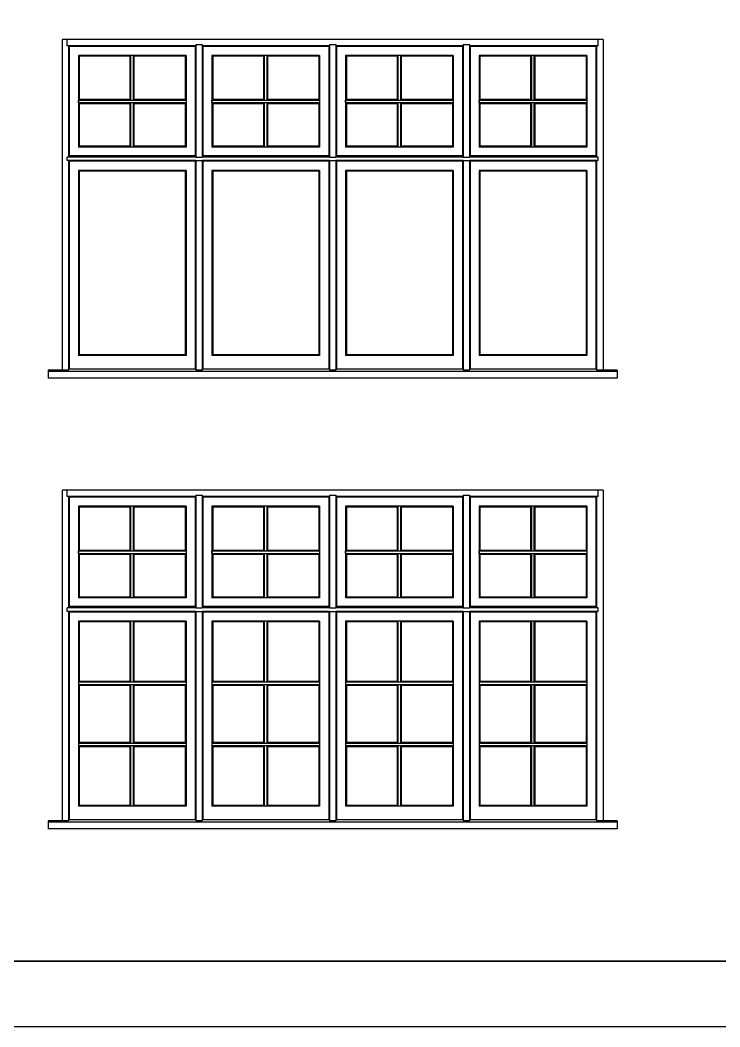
# Model space of a CAD drawing. Header units: inches. Extents: x 1985 to 11287, y 379 to 3234.
# Drawn here: x 9613.8 to 9763.7, y 1326.4 to 1542 of the extents above; entities that cross this region are included whole.
import ezdxf

# ---------------------------------------------------------------- set-up
doc = ezdxf.new("R2010")
doc.units = ezdxf.units.IN
doc.header["$MEASUREMENT"] = 0
doc.layers.add('elevation 99', color=7, linetype='CONTINUOUS')
doc.layers.add('separation 99', color=3, linetype='CONTINUOUS')

msp = doc.modelspace()

# ---------------------------------------------------------------- linework, layer by layer
at = {"layer": 'elevation 99'}
for p, q in [((9622.767868, 1537.869871), (9622.767868, 1512.680266)), ((9652.76785, 1537.869871), (9622.767868, 1537.869871)), ((9623.830368, 1536.494869), (9623.830368, 1537.869871)), ((9681.392831, 1537.869871), (9651.39285, 1537.869871)), ((9710.017813, 1537.869871), (9680.017831, 1537.869871)), ((9738.642795, 1537.869871), (9708.642813, 1537.869871)), ((9737.580295, 1536.494869), (9737.580295, 1537.869871)), ((9738.642795, 1537.869871), (9738.642795, 1512.680266)), ((9651.39285, 1536.494869), (9623.830368, 1536.494869)), ((9624.142868, 1536.494869), (9624.142868, 1512.680266)), ((9624.286274, 1536.351183), (9624.286274, 1512.930732)), ((9651.249164, 1536.351183), (9624.286274, 1536.351183)), ((9651.249164, 1536.351183), (9651.249164, 1512.930732)), ((9651.39285, 1536.807369), (9651.39285, 1512.680266)), ((9651.39285, 1536.807369), (9652.76785, 1536.807369)), ((9651.39285, 1536.494869), (9651.39285, 1512.680266)), ((9652.76785, 1536.807369), (9652.76785, 1512.680266)), ((9652.76785, 1536.494869), (9652.76785, 1512.680266)), ((9680.017831, 1536.494869), (9652.76785, 1536.494869)), ((9652.911256, 1536.351183), (9652.911256, 1512.930732)), ((9679.874146, 1536.351183), (9652.911256, 1536.351183)), ((9679.874146, 1536.351183), (9679.874146, 1512.930732)), ((9680.017831, 1536.807369), (9680.017831, 1512.680266)), ((9680.017831, 1536.807369), (9681.392831, 1536.807369)), ((9680.017831, 1536.494869), (9680.017831, 1512.680266)), ((9681.392831, 1536.807369), (9681.392831, 1512.680266)), ((9681.392831, 1536.494869), (9681.392831, 1512.680266)), ((9708.642813, 1536.494869), (9681.392831, 1536.494869)), ((9681.536238, 1536.351183), (9681.536238, 1512.930732)), ((9708.499128, 1536.351183), (9681.536238, 1536.351183)), ((9708.499128, 1536.351183), (9708.499128, 1512.930732)), ((9708.642813, 1536.807369), (9708.642813, 1512.680266)), ((9708.642813, 1536.807369), (9710.017813, 1536.807369)), ((9708.642813, 1536.494869), (9708.642813, 1512.680266)), ((9710.017813, 1536.807369), (9710.017813, 1512.680266)), ((9710.017813, 1536.494869), (9710.017813, 1512.680266)), ((9737.580295, 1536.494869), (9710.017813, 1536.494869)), ((9710.16122, 1536.351183), (9710.16122, 1512.930732)), ((9737.124109, 1536.351183), (9710.16122, 1536.351183)), ((9737.124109, 1536.351183), (9737.124109, 1512.930732)), ((9737.267795, 1536.494869), (9737.267795, 1512.680266)), ((9626.232154, 1534.405583), (9626.232154, 1514.813675)), ((9649.303564, 1534.405583), (9626.232154, 1534.405583)), ((9626.392868, 1534.244869), (9626.392868, 1525.047129)), ((9637.325327, 1534.244869), (9626.392868, 1534.244869)), ((9637.325327, 1534.244869), (9637.486041, 1534.405583)), ((9637.325327, 1525.047129), (9637.325327, 1534.244869)), ((9637.486041, 1524.886415), (9637.486041, 1534.405583)), ((9638.039612, 1534.405583), (9638.200327, 1534.244869)), ((9638.039612, 1524.886415), (9638.039612, 1534.405583)), ((9649.14285, 1534.244869), (9638.200327, 1534.244869)), ((9638.200327, 1525.047129), (9638.200327, 1534.244869)), ((9649.14285, 1534.244869), (9649.14285, 1525.047129)), ((9649.303564, 1534.405583), (9649.303564, 1514.813675)), ((9654.857135, 1534.405583), (9654.857135, 1514.813675)), ((9677.928546, 1534.405583), (9654.857135, 1534.405583)), ((9655.01785, 1534.244869), (9655.01785, 1525.047129)), ((9665.950308, 1534.244869), (9655.01785, 1534.244869)), ((9665.950308, 1534.244869), (9666.111023, 1534.405583)), ((9665.950308, 1525.047129), (9665.950308, 1534.244869)), ((9666.111023, 1524.886415), (9666.111023, 1534.405583)), ((9666.664594, 1534.405583), (9666.825308, 1534.244869)), ((9666.664594, 1524.886415), (9666.664594, 1534.405583)), ((9677.767831, 1534.244869), (9666.825308, 1534.244869)), ((9666.825308, 1525.047129), (9666.825308, 1534.244869)), ((9677.767831, 1534.244869), (9677.767831, 1525.047129)), ((9677.928546, 1534.405583), (9677.928546, 1514.813675)), ((9683.482117, 1534.405583), (9683.482117, 1514.813675)), ((9706.553528, 1534.405583), (9683.482117, 1534.405583)), ((9683.642831, 1534.244869), (9683.642831, 1525.047129)), ((9694.57529, 1534.244869), (9683.642831, 1534.244869)), ((9694.57529, 1534.244869), (9694.736005, 1534.405583)), ((9694.57529, 1525.047129), (9694.57529, 1534.244869)), ((9694.736005, 1524.886415), (9694.736005, 1534.405583)), ((9695.289576, 1534.405583), (9695.45029, 1534.244869)), ((9695.289576, 1524.886415), (9695.289576, 1534.405583)), ((9706.392813, 1534.244869), (9695.45029, 1534.244869)), ((9695.45029, 1525.047129), (9695.45029, 1534.244869)), ((9706.392813, 1534.244869), (9706.392813, 1525.047129)), ((9706.553528, 1534.405583), (9706.553528, 1514.813675)), ((9712.107099, 1534.405583), (9712.107099, 1514.813675)), ((9735.178509, 1534.405583), (9712.107099, 1534.405583)), ((9712.267813, 1534.244869), (9712.267813, 1525.047129)), ((9723.200272, 1534.244869), (9712.267813, 1534.244869)), ((9723.200272, 1534.244869), (9723.360986, 1534.405583)), ((9723.200272, 1525.047129), (9723.200272, 1534.244869)), ((9723.360986, 1524.886415), (9723.360986, 1534.405583)), ((9723.914558, 1534.405583), (9724.075272, 1534.244869)), ((9723.914558, 1524.886415), (9723.914558, 1534.405583)), ((9735.017795, 1534.244869), (9724.075272, 1534.244869)), ((9724.075272, 1525.047129), (9724.075272, 1534.244869)), ((9735.017795, 1534.244869), (9735.017795, 1525.047129)), ((9735.178509, 1534.405583), (9735.178509, 1514.813675)), ((9626.392868, 1525.047129), (9626.232154, 1524.886415)), ((9626.232154, 1524.886415), (9637.486041, 1524.886415)), ((9626.232154, 1524.332843), (9626.232154, 1524.886415)), ((9626.232154, 1524.332843), (9637.486041, 1524.332843)), ((9626.232154, 1524.332843), (9626.392868, 1524.172129)), ((9626.392868, 1525.047129), (9637.325327, 1525.047129)), ((9637.325327, 1525.047129), (9637.486041, 1524.886415)), ((9637.325327, 1524.172129), (9637.486041, 1524.332843)), ((9637.486041, 1524.886415), (9638.039612, 1524.886415)), ((9637.486041, 1514.813675), (9637.486041, 1524.332843)), ((9637.486041, 1524.332843), (9638.039612, 1524.332843)), ((9638.200327, 1525.047129), (9638.039612, 1524.886415)), ((9638.039612, 1524.886415), (9649.303564, 1524.886415)), ((9638.039612, 1514.813675), (9638.039612, 1524.332843)), ((9638.039612, 1524.332843), (9649.303564, 1524.332843)), ((9638.200327, 1524.172129), (9638.039612, 1524.332843)), ((9638.200327, 1525.047129), (9649.14285, 1525.047129)), ((9649.14285, 1525.047129), (9649.303564, 1524.886415)), ((9649.303564, 1524.332843), (9649.14285, 1524.172129)), ((9655.01785, 1525.047129), (9654.857135, 1524.886415)), ((9654.857135, 1524.886415), (9666.111023, 1524.886415)), ((9654.857135, 1524.332843), (9654.857135, 1524.886415)), ((9654.857135, 1524.332843), (9666.111023, 1524.332843)), ((9654.857135, 1524.332843), (9655.01785, 1524.172129)), ((9655.01785, 1525.047129), (9665.950308, 1525.047129)), ((9665.950308, 1525.047129), (9666.111023, 1524.886415)), ((9665.950308, 1524.172129), (9666.111023, 1524.332843)), ((9666.111023, 1524.886415), (9666.664594, 1524.886415)), ((9666.111023, 1514.813675), (9666.111023, 1524.332843)), ((9666.111023, 1524.332843), (9666.664594, 1524.332843)), ((9666.825308, 1525.047129), (9666.664594, 1524.886415)), ((9666.664594, 1524.886415), (9677.928546, 1524.886415)), ((9666.664594, 1514.813675), (9666.664594, 1524.332843)), ((9666.664594, 1524.332843), (9677.928546, 1524.332843)), ((9666.825308, 1524.172129), (9666.664594, 1524.332843)), ((9666.825308, 1525.047129), (9677.767831, 1525.047129)), ((9677.767831, 1525.047129), (9677.928546, 1524.886415)), ((9677.928546, 1524.332843), (9677.767831, 1524.172129)), ((9683.642831, 1525.047129), (9683.482117, 1524.886415)), ((9683.482117, 1524.886415), (9694.736005, 1524.886415)), ((9683.482117, 1524.332843), (9683.482117, 1524.886415)), ((9683.482117, 1524.332843), (9694.736005, 1524.332843)), ((9683.482117, 1524.332843), (9683.642831, 1524.172129)), ((9683.642831, 1525.047129), (9694.57529, 1525.047129)), ((9694.57529, 1525.047129), (9694.736005, 1524.886415)), ((9694.57529, 1524.172129), (9694.736005, 1524.332843)), ((9694.736005, 1524.886415), (9695.289576, 1524.886415)), ((9694.736005, 1514.813675), (9694.736005, 1524.332843)), ((9694.736005, 1524.332843), (9695.289576, 1524.332843)), ((9695.45029, 1525.047129), (9695.289576, 1524.886415)), ((9695.289576, 1524.886415), (9706.553528, 1524.886415)), ((9695.289576, 1514.813675), (9695.289576, 1524.332843)), ((9695.289576, 1524.332843), (9706.553528, 1524.332843)), ((9695.45029, 1524.172129), (9695.289576, 1524.332843)), ((9695.45029, 1525.047129), (9706.392813, 1525.047129)), ((9706.392813, 1525.047129), (9706.553528, 1524.886415)), ((9706.553528, 1524.332843), (9706.392813, 1524.172129)), ((9712.267813, 1525.047129), (9712.107099, 1524.886415)), ((9712.107099, 1524.886415), (9723.360986, 1524.886415)), ((9712.107099, 1524.332843), (9712.107099, 1524.886415)), ((9712.107099, 1524.332843), (9723.360986, 1524.332843)), ((9712.107099, 1524.332843), (9712.267813, 1524.172129)), ((9712.267813, 1525.047129), (9723.200272, 1525.047129)), ((9723.200272, 1525.047129), (9723.360986, 1524.886415)), ((9723.200272, 1524.172129), (9723.360986, 1524.332843)), ((9723.360986, 1524.886415), (9723.914558, 1524.886415)), ((9723.360986, 1514.813675), (9723.360986, 1524.332843)), ((9723.360986, 1524.332843), (9723.914558, 1524.332843)), ((9724.075272, 1525.047129), (9723.914558, 1524.886415)), ((9723.914558, 1524.886415), (9735.178509, 1524.886415)), ((9723.914558, 1514.813675), (9723.914558, 1524.332843)), ((9723.914558, 1524.332843), (9735.178509, 1524.332843)), ((9724.075272, 1524.172129), (9723.914558, 1524.332843)), ((9724.075272, 1525.047129), (9735.017795, 1525.047129)), ((9735.017795, 1525.047129), (9735.178509, 1524.886415)), ((9735.178509, 1524.332843), (9735.017795, 1524.172129)), ((9626.392868, 1524.172129), (9626.392868, 1514.974389)), ((9626.392868, 1524.172129), (9637.325327, 1524.172129)), ((9637.325327, 1514.974389), (9637.325327, 1524.172129)), ((9638.200327, 1514.974389), (9638.200327, 1524.172129)), ((9638.200327, 1524.172129), (9649.14285, 1524.172129)), ((9649.14285, 1524.172129), (9649.14285, 1514.974389)), ((9655.01785, 1524.172129), (9655.01785, 1514.974389)), ((9655.01785, 1524.172129), (9665.950308, 1524.172129)), ((9665.950308, 1514.974389), (9665.950308, 1524.172129)), ((9666.825308, 1514.974389), (9666.825308, 1524.172129)), ((9666.825308, 1524.172129), (9677.767831, 1524.172129)), ((9677.767831, 1524.172129), (9677.767831, 1514.974389)), ((9683.642831, 1524.172129), (9683.642831, 1514.974389)), ((9683.642831, 1524.172129), (9694.57529, 1524.172129)), ((9694.57529, 1514.974389), (9694.57529, 1524.172129)), ((9695.45029, 1514.974389), (9695.45029, 1524.172129)), ((9695.45029, 1524.172129), (9706.392813, 1524.172129)), ((9706.392813, 1524.172129), (9706.392813, 1514.974389)), ((9712.267813, 1524.172129), (9712.267813, 1514.974389)), ((9712.267813, 1524.172129), (9723.200272, 1524.172129)), ((9723.200272, 1514.974389), (9723.200272, 1524.172129)), ((9724.075272, 1514.974389), (9724.075272, 1524.172129)), ((9724.075272, 1524.172129), (9735.017795, 1524.172129)), ((9735.017795, 1524.172129), (9735.017795, 1514.974389)), ((9649.303564, 1514.813675), (9626.232154, 1514.813675)), ((9637.325327, 1514.974389), (9626.392868, 1514.974389)), ((9637.325327, 1514.974389), (9637.486041, 1514.813675)), ((9638.200327, 1514.974389), (9638.039612, 1514.813675)), ((9649.14285, 1514.974389), (9638.200327, 1514.974389)), ((9677.928546, 1514.813675), (9654.857135, 1514.813675)), ((9665.950308, 1514.974389), (9655.01785, 1514.974389)), ((9665.950308, 1514.974389), (9666.111023, 1514.813675)), ((9666.825308, 1514.974389), (9666.664594, 1514.813675)), ((9677.767831, 1514.974389), (9666.825308, 1514.974389)), ((9706.553528, 1514.813675), (9683.482117, 1514.813675)), ((9694.57529, 1514.974389), (9683.642831, 1514.974389)), ((9694.57529, 1514.974389), (9694.736005, 1514.813675)), ((9695.45029, 1514.974389), (9695.289576, 1514.813675)), ((9706.392813, 1514.974389), (9695.45029, 1514.974389)), ((9735.178509, 1514.813675), (9712.107099, 1514.813675)), ((9723.200272, 1514.974389), (9712.267813, 1514.974389)), ((9723.200272, 1514.974389), (9723.360986, 1514.813675)), ((9724.075272, 1514.974389), (9723.914558, 1514.813675)), ((9735.017795, 1514.974389), (9724.075272, 1514.974389)), ((9622.767868, 1512.680266), (9622.767868, 1467.023959)), ((9651.39285, 1512.680266), (9623.830368, 1512.680266)), ((9623.830368, 1511.900064), (9623.830368, 1512.680266)), ((9651.39285, 1511.900064), (9623.830368, 1511.900064)), ((9624.142868, 1511.900064), (9624.142868, 1467.023959)), ((9651.249164, 1512.930732), (9624.286274, 1512.930732)), ((9624.286274, 1511.756378), (9624.286274, 1467.274426)), ((9651.249164, 1511.756378), (9624.286274, 1511.756378)), ((9651.249164, 1511.756378), (9651.249164, 1467.274426)), ((9651.39285, 1512.680266), (9652.76785, 1512.680266)), ((9651.39285, 1511.900064), (9651.39285, 1467.023959)), ((9651.39285, 1511.900064), (9651.39285, 1467.023959)), ((9651.39285, 1511.900064), (9652.76785, 1511.900064)), ((9680.017831, 1512.680266), (9652.76785, 1512.680266)), ((9652.76785, 1511.900064), (9652.76785, 1467.023959)), ((9652.76785, 1511.900064), (9652.76785, 1467.023959)), ((9680.017831, 1511.900064), (9652.76785, 1511.900064)), ((9679.874146, 1512.930732), (9652.911256, 1512.930732)), ((9652.911256, 1511.756378), (9652.911256, 1467.274426)), ((9679.874146, 1511.756378), (9652.911256, 1511.756378)), ((9679.874146, 1511.756378), (9679.874146, 1467.274426)), ((9680.017831, 1512.680266), (9681.392831, 1512.680266)), ((9680.017831, 1511.900064), (9680.017831, 1467.023959)), ((9680.017831, 1511.900064), (9680.017831, 1467.023959)), ((9680.017831, 1511.900064), (9681.392831, 1511.900064)), ((9708.642813, 1512.680266), (9681.392831, 1512.680266)), ((9681.392831, 1511.900064), (9681.392831, 1467.023959)), ((9681.392831, 1511.900064), (9681.392831, 1467.023959)), ((9708.642813, 1511.900064), (9681.392831, 1511.900064)), ((9708.499128, 1512.930732), (9681.536238, 1512.930732)), ((9681.536238, 1511.756378), (9681.536238, 1467.274426)), ((9708.499128, 1511.756378), (9681.536238, 1511.756378)), ((9708.499128, 1511.756378), (9708.499128, 1467.274426)), ((9708.642813, 1512.680266), (9710.017813, 1512.680266)), ((9708.642813, 1511.900064), (9708.642813, 1467.023959)), ((9708.642813, 1511.900064), (9708.642813, 1467.023959)), ((9708.642813, 1511.900064), (9710.017813, 1511.900064)), ((9737.580295, 1512.680266), (9710.017813, 1512.680266)), ((9710.017813, 1511.900064), (9710.017813, 1467.023959)), ((9710.017813, 1511.900064), (9710.017813, 1467.023959)), ((9737.580295, 1511.900064), (9710.017813, 1511.900064)), ((9737.124109, 1512.930732), (9710.16122, 1512.930732)), ((9710.16122, 1511.756378), (9710.16122, 1467.274426)), ((9737.124109, 1511.756378), (9710.16122, 1511.756378)), ((9737.124109, 1511.756378), (9737.124109, 1467.274426)), ((9737.267795, 1511.900064), (9737.267795, 1467.023959)), ((9737.580295, 1511.900064), (9737.580295, 1512.680266)), ((9738.642795, 1512.680266), (9738.642795, 1467.023959)), ((9626.232154, 1509.810778), (9626.232154, 1470.157368)), ((9649.303564, 1509.810778), (9626.232154, 1509.810778)), ((9626.392868, 1509.650064), (9626.392868, 1470.318082)), ((9649.14285, 1509.650064), (9626.392868, 1509.650064)), ((9649.14285, 1509.650064), (9649.14285, 1470.318082)), ((9649.303564, 1509.810778), (9649.303564, 1470.157368)), ((9654.857135, 1509.810778), (9654.857135, 1470.157368)), ((9677.928546, 1509.810778), (9654.857135, 1509.810778)), ((9655.01785, 1509.650064), (9655.01785, 1470.318082)), ((9677.767831, 1509.650064), (9655.01785, 1509.650064)), ((9677.767831, 1509.650064), (9677.767831, 1470.318082)), ((9677.928546, 1509.810778), (9677.928546, 1470.157368)), ((9683.482117, 1509.810778), (9683.482117, 1470.157368)), ((9706.553528, 1509.810778), (9683.482117, 1509.810778)), ((9683.642831, 1509.650064), (9683.642831, 1470.318082)), ((9706.392813, 1509.650064), (9683.642831, 1509.650064)), ((9706.392813, 1509.650064), (9706.392813, 1470.318082)), ((9706.553528, 1509.810778), (9706.553528, 1470.157368)), ((9712.107099, 1509.810778), (9712.107099, 1470.157368)), ((9735.178509, 1509.810778), (9712.107099, 1509.810778)), ((9712.267813, 1509.650064), (9712.267813, 1470.318082)), ((9735.017795, 1509.650064), (9712.267813, 1509.650064)), ((9735.017795, 1509.650064), (9735.017795, 1470.318082)), ((9735.178509, 1509.810778), (9735.178509, 1470.157368)), ((9649.303564, 1470.157368), (9626.232154, 1470.157368)), ((9649.14285, 1470.318082), (9626.392868, 1470.318082)), ((9677.928546, 1470.157368), (9654.857135, 1470.157368)), ((9677.767831, 1470.318082), (9655.01785, 1470.318082)), ((9706.553528, 1470.157368), (9683.482117, 1470.157368)), ((9706.392813, 1470.318082), (9683.642831, 1470.318082)), ((9735.178509, 1470.157368), (9712.107099, 1470.157368)), ((9735.017795, 1470.318082), (9712.267813, 1470.318082)), ((9624.142868, 1467.023959), (9619.767868, 1467.023959)), ((9619.767868, 1467.023959), (9619.767868, 1465.341216)), ((9655.76785, 1466.737427), (9619.767868, 1466.737427)), ((9651.249164, 1467.274426), (9624.286274, 1467.274426)), ((9684.392831, 1466.737427), (9648.39285, 1466.737427)), ((9652.76785, 1467.023959), (9651.39285, 1467.023959)), ((9679.874146, 1467.274426), (9652.911256, 1467.274426)), ((9713.017813, 1466.737427), (9677.017831, 1466.737427)), ((9681.392831, 1467.023959), (9680.017831, 1467.023959)), ((9708.499128, 1467.274426), (9681.536238, 1467.274426)), ((9741.642795, 1466.737427), (9705.642813, 1466.737427)), ((9710.017813, 1467.023959), (9708.642813, 1467.023959)), ((9737.124109, 1467.274426), (9710.16122, 1467.274426)), ((9741.642795, 1467.023959), (9737.267795, 1467.023959)), ((9741.642795, 1467.023959), (9741.642795, 1465.341216)), ((9655.76785, 1465.341216), (9619.767868, 1465.341216)), ((9684.392831, 1465.341216), (9648.39285, 1465.341216)), ((9713.017813, 1465.341216), (9677.017831, 1465.341216)), ((9741.642795, 1465.341216), (9705.642813, 1465.341216)), ((9622.767868, 1441.341225), (9622.767868, 1416.15162)), ((9652.76785, 1441.341225), (9622.767868, 1441.341225)), ((9623.830368, 1439.966223), (9623.830368, 1441.341225)), ((9681.392831, 1441.341225), (9651.39285, 1441.341225)), ((9651.39285, 1440.278723), (9651.39285, 1416.15162)), ((9651.39285, 1440.278723), (9652.76785, 1440.278723)), ((9652.76785, 1440.278723), (9652.76785, 1416.15162)), ((9710.017813, 1441.341225), (9680.017831, 1441.341225)), ((9680.017831, 1440.278723), (9680.017831, 1416.15162)), ((9680.017831, 1440.278723), (9681.392831, 1440.278723)), ((9681.392831, 1440.278723), (9681.392831, 1416.15162)), ((9738.642795, 1441.341225), (9708.642813, 1441.341225)), ((9708.642813, 1440.278723), (9708.642813, 1416.15162)), ((9708.642813, 1440.278723), (9710.017813, 1440.278723)), ((9710.017813, 1440.278723), (9710.017813, 1416.15162)), ((9737.580295, 1439.966223), (9737.580295, 1441.341225)), ((9738.642795, 1441.341225), (9738.642795, 1416.15162)), ((9651.39285, 1439.966223), (9623.830368, 1439.966223)), ((9624.142868, 1439.966223), (9624.142868, 1416.15162)), ((9624.286274, 1439.822537), (9624.286274, 1416.402087)), ((9651.249164, 1439.822537), (9624.286274, 1439.822537)), ((9651.249164, 1439.822537), (9651.249164, 1416.402087)), ((9651.39285, 1439.966223), (9651.39285, 1416.15162)), ((9652.76785, 1439.966223), (9652.76785, 1416.15162)), ((9680.017831, 1439.966223), (9652.76785, 1439.966223)), ((9652.911256, 1439.822537), (9652.911256, 1416.402087)), ((9679.874146, 1439.822537), (9652.911256, 1439.822537)), ((9679.874146, 1439.822537), (9679.874146, 1416.402087)), ((9680.017831, 1439.966223), (9680.017831, 1416.15162)), ((9681.392831, 1439.966223), (9681.392831, 1416.15162)), ((9708.642813, 1439.966223), (9681.392831, 1439.966223)), ((9681.536238, 1439.822537), (9681.536238, 1416.402087)), ((9708.499128, 1439.822537), (9681.536238, 1439.822537)), ((9708.499128, 1439.822537), (9708.499128, 1416.402087)), ((9708.642813, 1439.966223), (9708.642813, 1416.15162)), ((9710.017813, 1439.966223), (9710.017813, 1416.15162)), ((9737.580295, 1439.966223), (9710.017813, 1439.966223)), ((9710.16122, 1439.822537), (9710.16122, 1416.402087)), ((9737.124109, 1439.822537), (9710.16122, 1439.822537)), ((9737.124109, 1439.822537), (9737.124109, 1416.402087)), ((9737.267795, 1439.966223), (9737.267795, 1416.15162)), ((9626.232154, 1437.876937), (9626.232154, 1418.285029)), ((9649.303564, 1437.876937), (9626.232154, 1437.876937)), ((9626.392868, 1437.716223), (9626.392868, 1428.518483)), ((9637.325327, 1437.716223), (9626.392868, 1437.716223)), ((9637.325327, 1437.716223), (9637.486041, 1437.876937)), ((9637.325327, 1428.518483), (9637.325327, 1437.716223)), ((9637.486041, 1428.357769), (9637.486041, 1437.876937)), ((9638.039612, 1437.876937), (9638.200327, 1437.716223)), ((9638.039612, 1428.357769), (9638.039612, 1437.876937)), ((9649.14285, 1437.716223), (9638.200327, 1437.716223)), ((9638.200327, 1428.518483), (9638.200327, 1437.716223)), ((9649.14285, 1437.716223), (9649.14285, 1428.518483)), ((9649.303564, 1437.876937), (9649.303564, 1418.285029)), ((9654.857135, 1437.876937), (9654.857135, 1418.285029)), ((9677.928546, 1437.876937), (9654.857135, 1437.876937)), ((9655.01785, 1437.716223), (9655.01785, 1428.518483)), ((9665.950308, 1437.716223), (9655.01785, 1437.716223)), ((9665.950308, 1437.716223), (9666.111023, 1437.876937)), ((9665.950308, 1428.518483), (9665.950308, 1437.716223)), ((9666.111023, 1428.357769), (9666.111023, 1437.876937)), ((9666.664594, 1437.876937), (9666.825308, 1437.716223)), ((9666.664594, 1428.357769), (9666.664594, 1437.876937)), ((9677.767831, 1437.716223), (9666.825308, 1437.716223)), ((9666.825308, 1428.518483), (9666.825308, 1437.716223)), ((9677.767831, 1437.716223), (9677.767831, 1428.518483)), ((9677.928546, 1437.876937), (9677.928546, 1418.285029)), ((9683.482117, 1437.876937), (9683.482117, 1418.285029)), ((9706.553528, 1437.876937), (9683.482117, 1437.876937)), ((9683.642831, 1437.716223), (9683.642831, 1428.518483)), ((9694.57529, 1437.716223), (9683.642831, 1437.716223)), ((9694.57529, 1437.716223), (9694.736005, 1437.876937)), ((9694.57529, 1428.518483), (9694.57529, 1437.716223)), ((9694.736005, 1428.357769), (9694.736005, 1437.876937)), ((9695.289576, 1437.876937), (9695.45029, 1437.716223)), ((9695.289576, 1428.357769), (9695.289576, 1437.876937)), ((9706.392813, 1437.716223), (9695.45029, 1437.716223)), ((9695.45029, 1428.518483), (9695.45029, 1437.716223)), ((9706.392813, 1437.716223), (9706.392813, 1428.518483)), ((9706.553528, 1437.876937), (9706.553528, 1418.285029)), ((9712.107099, 1437.876937), (9712.107099, 1418.285029)), ((9735.178509, 1437.876937), (9712.107099, 1437.876937)), ((9712.267813, 1437.716223), (9712.267813, 1428.518483)), ((9723.200272, 1437.716223), (9712.267813, 1437.716223)), ((9723.200272, 1437.716223), (9723.360986, 1437.876937)), ((9723.200272, 1428.518483), (9723.200272, 1437.716223)), ((9723.360986, 1428.357769), (9723.360986, 1437.876937)), ((9723.914558, 1437.876937), (9724.075272, 1437.716223)), ((9723.914558, 1428.357769), (9723.914558, 1437.876937)), ((9735.017795, 1437.716223), (9724.075272, 1437.716223)), ((9724.075272, 1428.518483), (9724.075272, 1437.716223)), ((9735.017795, 1437.716223), (9735.017795, 1428.518483)), ((9735.178509, 1437.876937), (9735.178509, 1418.285029)), ((9626.392868, 1428.518483), (9626.232154, 1428.357769)), ((9626.232154, 1428.357769), (9637.486041, 1428.357769)), ((9626.232154, 1427.804197), (9626.232154, 1428.357769)), ((9626.232154, 1427.804197), (9637.486041, 1427.804197)), ((9626.232154, 1427.804197), (9626.392868, 1427.643483)), ((9626.392868, 1428.518483), (9637.325327, 1428.518483)), ((9626.392868, 1427.643483), (9626.392868, 1418.445743)), ((9626.392868, 1427.643483), (9637.325327, 1427.643483)), ((9637.325327, 1428.518483), (9637.486041, 1428.357769)), ((9637.325327, 1427.643483), (9637.486041, 1427.804197)), ((9637.325327, 1418.445743), (9637.325327, 1427.643483)), ((9637.486041, 1428.357769), (9638.039612, 1428.357769)), ((9637.486041, 1418.285029), (9637.486041, 1427.804197)), ((9637.486041, 1427.804197), (9638.039612, 1427.804197)), ((9638.200327, 1428.518483), (9638.039612, 1428.357769)), ((9638.039612, 1428.357769), (9649.303564, 1428.357769)), ((9638.039612, 1418.285029), (9638.039612, 1427.804197)), ((9638.039612, 1427.804197), (9649.303564, 1427.804197)), ((9638.200327, 1427.643483), (9638.039612, 1427.804197)), ((9638.200327, 1428.518483), (9649.14285, 1428.518483)), ((9638.200327, 1418.445743), (9638.200327, 1427.643483)), ((9638.200327, 1427.643483), (9649.14285, 1427.643483)), ((9649.14285, 1428.518483), (9649.303564, 1428.357769)), ((9649.303564, 1427.804197), (9649.14285, 1427.643483)), ((9649.14285, 1427.643483), (9649.14285, 1418.445743)), ((9655.01785, 1428.518483), (9654.857135, 1428.357769)), ((9654.857135, 1428.357769), (9666.111023, 1428.357769)), ((9654.857135, 1427.804197), (9654.857135, 1428.357769)), ((9654.857135, 1427.804197), (9666.111023, 1427.804197)), ((9654.857135, 1427.804197), (9655.01785, 1427.643483)), ((9655.01785, 1428.518483), (9665.950308, 1428.518483)), ((9655.01785, 1427.643483), (9655.01785, 1418.445743)), ((9655.01785, 1427.643483), (9665.950308, 1427.643483)), ((9665.950308, 1428.518483), (9666.111023, 1428.357769)), ((9665.950308, 1427.643483), (9666.111023, 1427.804197)), ((9665.950308, 1418.445743), (9665.950308, 1427.643483)), ((9666.111023, 1428.357769), (9666.664594, 1428.357769)), ((9666.111023, 1418.285029), (9666.111023, 1427.804197)), ((9666.111023, 1427.804197), (9666.664594, 1427.804197)), ((9666.825308, 1428.518483), (9666.664594, 1428.357769)), ((9666.664594, 1428.357769), (9677.928546, 1428.357769)), ((9666.664594, 1418.285029), (9666.664594, 1427.804197)), ((9666.664594, 1427.804197), (9677.928546, 1427.804197)), ((9666.825308, 1427.643483), (9666.664594, 1427.804197)), ((9666.825308, 1428.518483), (9677.767831, 1428.518483)), ((9666.825308, 1418.445743), (9666.825308, 1427.643483)), ((9666.825308, 1427.643483), (9677.767831, 1427.643483)), ((9677.767831, 1428.518483), (9677.928546, 1428.357769)), ((9677.928546, 1427.804197), (9677.767831, 1427.643483)), ((9677.767831, 1427.643483), (9677.767831, 1418.445743)), ((9683.642831, 1428.518483), (9683.482117, 1428.357769)), ((9683.482117, 1428.357769), (9694.736005, 1428.357769)), ((9683.482117, 1427.804197), (9683.482117, 1428.357769)), ((9683.482117, 1427.804197), (9694.736005, 1427.804197)), ((9683.482117, 1427.804197), (9683.642831, 1427.643483)), ((9683.642831, 1428.518483), (9694.57529, 1428.518483)), ((9683.642831, 1427.643483), (9683.642831, 1418.445743)), ((9683.642831, 1427.643483), (9694.57529, 1427.643483)), ((9694.57529, 1428.518483), (9694.736005, 1428.357769)), ((9694.57529, 1427.643483), (9694.736005, 1427.804197)), ((9694.57529, 1418.445743), (9694.57529, 1427.643483)), ((9694.736005, 1428.357769), (9695.289576, 1428.357769)), ((9694.736005, 1418.285029), (9694.736005, 1427.804197)), ((9694.736005, 1427.804197), (9695.289576, 1427.804197)), ((9695.45029, 1428.518483), (9695.289576, 1428.357769)), ((9695.289576, 1428.357769), (9706.553528, 1428.357769)), ((9695.289576, 1418.285029), (9695.289576, 1427.804197)), ((9695.289576, 1427.804197), (9706.553528, 1427.804197)), ((9695.45029, 1427.643483), (9695.289576, 1427.804197)), ((9695.45029, 1428.518483), (9706.392813, 1428.518483)), ((9695.45029, 1418.445743), (9695.45029, 1427.643483)), ((9695.45029, 1427.643483), (9706.392813, 1427.643483)), ((9706.392813, 1428.518483), (9706.553528, 1428.357769)), ((9706.553528, 1427.804197), (9706.392813, 1427.643483)), ((9706.392813, 1427.643483), (9706.392813, 1418.445743)), ((9712.267813, 1428.518483), (9712.107099, 1428.357769)), ((9712.107099, 1428.357769), (9723.360986, 1428.357769)), ((9712.107099, 1427.804197), (9712.107099, 1428.357769)), ((9712.107099, 1427.804197), (9723.360986, 1427.804197)), ((9712.107099, 1427.804197), (9712.267813, 1427.643483)), ((9712.267813, 1428.518483), (9723.200272, 1428.518483)), ((9712.267813, 1427.643483), (9712.267813, 1418.445743)), ((9712.267813, 1427.643483), (9723.200272, 1427.643483)), ((9723.200272, 1428.518483), (9723.360986, 1428.357769)), ((9723.200272, 1427.643483), (9723.360986, 1427.804197)), ((9723.200272, 1418.445743), (9723.200272, 1427.643483)), ((9723.360986, 1428.357769), (9723.914558, 1428.357769)), ((9723.360986, 1418.285029), (9723.360986, 1427.804197)), ((9723.360986, 1427.804197), (9723.914558, 1427.804197)), ((9724.075272, 1428.518483), (9723.914558, 1428.357769)), ((9723.914558, 1428.357769), (9735.178509, 1428.357769)), ((9723.914558, 1418.285029), (9723.914558, 1427.804197)), ((9723.914558, 1427.804197), (9735.178509, 1427.804197)), ((9724.075272, 1427.643483), (9723.914558, 1427.804197)), ((9724.075272, 1428.518483), (9735.017795, 1428.518483)), ((9724.075272, 1418.445743), (9724.075272, 1427.643483)), ((9724.075272, 1427.643483), (9735.017795, 1427.643483)), ((9735.017795, 1428.518483), (9735.178509, 1428.357769)), ((9735.178509, 1427.804197), (9735.017795, 1427.643483)), ((9735.017795, 1427.643483), (9735.017795, 1418.445743)), ((9649.303564, 1418.285029), (9626.232154, 1418.285029)), ((9637.325327, 1418.445743), (9626.392868, 1418.445743)), ((9637.325327, 1418.445743), (9637.486041, 1418.285029)), ((9638.200327, 1418.445743), (9638.039612, 1418.285029)), ((9649.14285, 1418.445743), (9638.200327, 1418.445743)), ((9677.928546, 1418.285029), (9654.857135, 1418.285029)), ((9665.950308, 1418.445743), (9655.01785, 1418.445743)), ((9665.950308, 1418.445743), (9666.111023, 1418.285029)), ((9666.825308, 1418.445743), (9666.664594, 1418.285029)), ((9677.767831, 1418.445743), (9666.825308, 1418.445743)), ((9706.553528, 1418.285029), (9683.482117, 1418.285029)), ((9694.57529, 1418.445743), (9683.642831, 1418.445743)), ((9694.57529, 1418.445743), (9694.736005, 1418.285029)), ((9695.45029, 1418.445743), (9695.289576, 1418.285029)), ((9706.392813, 1418.445743), (9695.45029, 1418.445743)), ((9735.178509, 1418.285029), (9712.107099, 1418.285029)), ((9723.200272, 1418.445743), (9712.267813, 1418.445743)), ((9723.200272, 1418.445743), (9723.360986, 1418.285029)), ((9724.075272, 1418.445743), (9723.914558, 1418.285029)), ((9735.017795, 1418.445743), (9724.075272, 1418.445743)), ((9622.767868, 1416.15162), (9622.767868, 1370.495313)), ((9651.39285, 1416.15162), (9623.830368, 1416.15162)), ((9623.830368, 1415.371418), (9623.830368, 1416.15162)), ((9651.39285, 1415.371418), (9623.830368, 1415.371418)), ((9624.142868, 1415.371418), (9624.142868, 1370.495313)), ((9651.249164, 1416.402087), (9624.286274, 1416.402087)), ((9624.286274, 1415.227732), (9624.286274, 1370.74578)), ((9651.249164, 1415.227732), (9624.286274, 1415.227732)), ((9651.249164, 1415.227732), (9651.249164, 1370.74578)), ((9651.39285, 1416.15162), (9652.76785, 1416.15162)), ((9651.39285, 1415.371418), (9651.39285, 1370.495313)), ((9651.39285, 1415.371418), (9651.39285, 1370.495313)), ((9651.39285, 1415.371418), (9652.76785, 1415.371418)), ((9680.017831, 1416.15162), (9652.76785, 1416.15162)), ((9652.76785, 1415.371418), (9652.76785, 1370.495313)), ((9652.76785, 1415.371418), (9652.76785, 1370.495313)), ((9680.017831, 1415.371418), (9652.76785, 1415.371418)), ((9679.874146, 1416.402087), (9652.911256, 1416.402087)), ((9652.911256, 1415.227732), (9652.911256, 1370.74578)), ((9679.874146, 1415.227732), (9652.911256, 1415.227732)), ((9679.874146, 1415.227732), (9679.874146, 1370.74578)), ((9680.017831, 1416.15162), (9681.392831, 1416.15162)), ((9680.017831, 1415.371418), (9680.017831, 1370.495313)), ((9680.017831, 1415.371418), (9680.017831, 1370.495313)), ((9680.017831, 1415.371418), (9681.392831, 1415.371418)), ((9708.642813, 1416.15162), (9681.392831, 1416.15162)), ((9681.392831, 1415.371418), (9681.392831, 1370.495313)), ((9681.392831, 1415.371418), (9681.392831, 1370.495313)), ((9708.642813, 1415.371418), (9681.392831, 1415.371418)), ((9708.499128, 1416.402087), (9681.536238, 1416.402087)), ((9681.536238, 1415.227732), (9681.536238, 1370.74578)), ((9708.499128, 1415.227732), (9681.536238, 1415.227732)), ((9708.499128, 1415.227732), (9708.499128, 1370.74578)), ((9708.642813, 1416.15162), (9710.017813, 1416.15162)), ((9708.642813, 1415.371418), (9708.642813, 1370.495313)), ((9708.642813, 1415.371418), (9708.642813, 1370.495313)), ((9708.642813, 1415.371418), (9710.017813, 1415.371418)), ((9737.580295, 1416.15162), (9710.017813, 1416.15162)), ((9710.017813, 1415.371418), (9710.017813, 1370.495313)), ((9710.017813, 1415.371418), (9710.017813, 1370.495313)), ((9737.580295, 1415.371418), (9710.017813, 1415.371418)), ((9737.124109, 1416.402087), (9710.16122, 1416.402087)), ((9710.16122, 1415.227732), (9710.16122, 1370.74578)), ((9737.124109, 1415.227732), (9710.16122, 1415.227732)), ((9737.124109, 1415.227732), (9737.124109, 1370.74578)), ((9737.267795, 1415.371418), (9737.267795, 1370.495313)), ((9737.580295, 1415.371418), (9737.580295, 1416.15162)), ((9738.642795, 1416.15162), (9738.642795, 1370.495313)), ((9626.232154, 1413.282132), (9626.232154, 1373.628722)), ((9649.303564, 1413.282132), (9626.232154, 1413.282132)), ((9626.392868, 1413.121418), (9626.392868, 1400.45329)), ((9637.325327, 1413.121418), (9626.392868, 1413.121418)), ((9637.325327, 1413.121418), (9637.486041, 1413.282132)), ((9637.325327, 1400.45329), (9637.325327, 1413.121418)), ((9637.486041, 1400.292575), (9637.486041, 1413.282132)), ((9638.039612, 1413.282132), (9638.200327, 1413.121418)), ((9638.039612, 1400.292575), (9638.039612, 1413.282132)), ((9649.14285, 1413.121418), (9638.200327, 1413.121418)), ((9638.200327, 1400.45329), (9638.200327, 1413.121418)), ((9649.14285, 1413.121418), (9649.14285, 1400.45329)), ((9649.303564, 1413.282132), (9649.303564, 1373.628722)), ((9654.857135, 1413.282132), (9654.857135, 1373.628722)), ((9677.928546, 1413.282132), (9654.857135, 1413.282132)), ((9655.01785, 1413.121418), (9655.01785, 1400.45329)), ((9665.950308, 1413.121418), (9655.01785, 1413.121418)), ((9665.950308, 1413.121418), (9666.111023, 1413.282132)), ((9665.950308, 1400.45329), (9665.950308, 1413.121418)), ((9666.111023, 1400.292575), (9666.111023, 1413.282132)), ((9666.664594, 1413.282132), (9666.825308, 1413.121418)), ((9666.664594, 1400.292575), (9666.664594, 1413.282132)), ((9677.767831, 1413.121418), (9666.825308, 1413.121418)), ((9666.825308, 1400.45329), (9666.825308, 1413.121418)), ((9677.767831, 1413.121418), (9677.767831, 1400.45329)), ((9677.928546, 1413.282132), (9677.928546, 1373.628722)), ((9683.482117, 1413.282132), (9683.482117, 1373.628722)), ((9706.553528, 1413.282132), (9683.482117, 1413.282132)), ((9683.642831, 1413.121418), (9683.642831, 1400.45329)), ((9694.57529, 1413.121418), (9683.642831, 1413.121418)), ((9694.57529, 1413.121418), (9694.736005, 1413.282132)), ((9694.57529, 1400.45329), (9694.57529, 1413.121418)), ((9694.736005, 1400.292575), (9694.736005, 1413.282132)), ((9695.289576, 1413.282132), (9695.45029, 1413.121418)), ((9695.289576, 1400.292575), (9695.289576, 1413.282132)), ((9706.392813, 1413.121418), (9695.45029, 1413.121418)), ((9695.45029, 1400.45329), (9695.45029, 1413.121418)), ((9706.392813, 1413.121418), (9706.392813, 1400.45329)), ((9706.553528, 1413.282132), (9706.553528, 1373.628722)), ((9712.107099, 1413.282132), (9712.107099, 1373.628722)), ((9735.178509, 1413.282132), (9712.107099, 1413.282132)), ((9712.267813, 1413.121418), (9712.267813, 1400.45329)), ((9723.200272, 1413.121418), (9712.267813, 1413.121418)), ((9723.200272, 1413.121418), (9723.360986, 1413.282132)), ((9723.200272, 1400.45329), (9723.200272, 1413.121418)), ((9723.360986, 1400.292575), (9723.360986, 1413.282132)), ((9723.914558, 1413.282132), (9724.075272, 1413.121418)), ((9723.914558, 1400.292575), (9723.914558, 1413.282132)), ((9735.017795, 1413.121418), (9724.075272, 1413.121418)), ((9724.075272, 1400.45329), (9724.075272, 1413.121418)), ((9735.017795, 1413.121418), (9735.017795, 1400.45329)), ((9735.178509, 1413.282132), (9735.178509, 1373.628722)), ((9626.392868, 1400.45329), (9626.232154, 1400.292575)), ((9626.232154, 1400.292575), (9637.486041, 1400.292575)), ((9626.232154, 1399.739004), (9637.486041, 1399.739004)), ((9626.232154, 1399.739004), (9626.392868, 1399.57829)), ((9626.392868, 1400.45329), (9637.325327, 1400.45329)), ((9626.392868, 1399.57829), (9626.392868, 1387.342629)), ((9626.392868, 1399.57829), (9637.325327, 1399.57829)), ((9637.325327, 1400.45329), (9637.486041, 1400.292575)), ((9637.325327, 1399.57829), (9637.486041, 1399.739004)), ((9637.325327, 1387.342629), (9637.325327, 1399.57829)), ((9637.486041, 1400.292575), (9638.039612, 1400.292575)), ((9637.486041, 1399.739004), (9638.039612, 1399.739004)), ((9637.486041, 1387.181915), (9637.486041, 1399.739004)), ((9638.200327, 1400.45329), (9638.039612, 1400.292575)), ((9638.039612, 1400.292575), (9649.303564, 1400.292575)), ((9638.039612, 1399.739004), (9649.303564, 1399.739004)), ((9638.200327, 1399.57829), (9638.039612, 1399.739004)), ((9638.039612, 1387.181915), (9638.039612, 1399.739004)), ((9638.200327, 1400.45329), (9649.14285, 1400.45329)), ((9638.200327, 1387.342629), (9638.200327, 1399.57829)), ((9638.200327, 1399.57829), (9649.14285, 1399.57829)), ((9649.14285, 1400.45329), (9649.303564, 1400.292575)), ((9649.303564, 1399.739004), (9649.14285, 1399.57829)), ((9649.14285, 1399.57829), (9649.14285, 1387.342629)), ((9655.01785, 1400.45329), (9654.857135, 1400.292575)), ((9654.857135, 1400.292575), (9666.111023, 1400.292575)), ((9654.857135, 1399.739004), (9666.111023, 1399.739004)), ((9654.857135, 1399.739004), (9655.01785, 1399.57829)), ((9655.01785, 1400.45329), (9665.950308, 1400.45329)), ((9655.01785, 1399.57829), (9655.01785, 1387.342629)), ((9655.01785, 1399.57829), (9665.950308, 1399.57829)), ((9665.950308, 1400.45329), (9666.111023, 1400.292575)), ((9665.950308, 1399.57829), (9666.111023, 1399.739004)), ((9665.950308, 1387.342629), (9665.950308, 1399.57829)), ((9666.111023, 1400.292575), (9666.664594, 1400.292575)), ((9666.111023, 1399.739004), (9666.664594, 1399.739004)), ((9666.111023, 1387.181915), (9666.111023, 1399.739004)), ((9666.825308, 1400.45329), (9666.664594, 1400.292575)), ((9666.664594, 1400.292575), (9677.928546, 1400.292575)), ((9666.664594, 1399.739004), (9677.928546, 1399.739004)), ((9666.825308, 1399.57829), (9666.664594, 1399.739004)), ((9666.664594, 1387.181915), (9666.664594, 1399.739004)), ((9666.825308, 1400.45329), (9677.767831, 1400.45329)), ((9666.825308, 1387.342629), (9666.825308, 1399.57829)), ((9666.825308, 1399.57829), (9677.767831, 1399.57829)), ((9677.767831, 1400.45329), (9677.928546, 1400.292575)), ((9677.928546, 1399.739004), (9677.767831, 1399.57829)), ((9677.767831, 1399.57829), (9677.767831, 1387.342629)), ((9683.642831, 1400.45329), (9683.482117, 1400.292575)), ((9683.482117, 1400.292575), (9694.736005, 1400.292575)), ((9683.482117, 1399.739004), (9694.736005, 1399.739004)), ((9683.482117, 1399.739004), (9683.642831, 1399.57829)), ((9683.642831, 1400.45329), (9694.57529, 1400.45329)), ((9683.642831, 1399.57829), (9683.642831, 1387.342629)), ((9683.642831, 1399.57829), (9694.57529, 1399.57829)), ((9694.57529, 1400.45329), (9694.736005, 1400.292575)), ((9694.57529, 1399.57829), (9694.736005, 1399.739004)), ((9694.57529, 1387.342629), (9694.57529, 1399.57829)), ((9694.736005, 1400.292575), (9695.289576, 1400.292575)), ((9694.736005, 1399.739004), (9695.289576, 1399.739004)), ((9694.736005, 1387.181915), (9694.736005, 1399.739004)), ((9695.45029, 1400.45329), (9695.289576, 1400.292575)), ((9695.289576, 1400.292575), (9706.553528, 1400.292575)), ((9695.289576, 1399.739004), (9706.553528, 1399.739004)), ((9695.45029, 1399.57829), (9695.289576, 1399.739004)), ((9695.289576, 1387.181915), (9695.289576, 1399.739004)), ((9695.45029, 1400.45329), (9706.392813, 1400.45329)), ((9695.45029, 1387.342629), (9695.45029, 1399.57829)), ((9695.45029, 1399.57829), (9706.392813, 1399.57829)), ((9706.392813, 1400.45329), (9706.553528, 1400.292575)), ((9706.553528, 1399.739004), (9706.392813, 1399.57829)), ((9706.392813, 1399.57829), (9706.392813, 1387.342629)), ((9712.267813, 1400.45329), (9712.107099, 1400.292575)), ((9712.107099, 1400.292575), (9723.360986, 1400.292575)), ((9712.107099, 1399.739004), (9723.360986, 1399.739004)), ((9712.107099, 1399.739004), (9712.267813, 1399.57829)), ((9712.267813, 1400.45329), (9723.200272, 1400.45329)), ((9712.267813, 1399.57829), (9712.267813, 1387.342629)), ((9712.267813, 1399.57829), (9723.200272, 1399.57829)), ((9723.200272, 1400.45329), (9723.360986, 1400.292575)), ((9723.200272, 1399.57829), (9723.360986, 1399.739004)), ((9723.200272, 1387.342629), (9723.200272, 1399.57829)), ((9723.360986, 1400.292575), (9723.914558, 1400.292575)), ((9723.360986, 1399.739004), (9723.914558, 1399.739004)), ((9723.360986, 1387.181915), (9723.360986, 1399.739004)), ((9724.075272, 1400.45329), (9723.914558, 1400.292575)), ((9723.914558, 1400.292575), (9735.178509, 1400.292575)), ((9723.914558, 1399.739004), (9735.178509, 1399.739004)), ((9724.075272, 1399.57829), (9723.914558, 1399.739004)), ((9723.914558, 1387.181915), (9723.914558, 1399.739004)), ((9724.075272, 1400.45329), (9735.017795, 1400.45329)), ((9724.075272, 1387.342629), (9724.075272, 1399.57829)), ((9724.075272, 1399.57829), (9735.017795, 1399.57829)), ((9735.017795, 1400.45329), (9735.178509, 1400.292575)), ((9735.178509, 1399.739004), (9735.017795, 1399.57829)), ((9735.017795, 1399.57829), (9735.017795, 1387.342629)), ((9626.392868, 1387.342629), (9626.232154, 1387.181915)), ((9626.232154, 1387.181915), (9637.486041, 1387.181915)), ((9626.232154, 1386.628343), (9637.486041, 1386.628343)), ((9626.232154, 1386.628343), (9626.392868, 1386.467629)), ((9626.392868, 1387.342629), (9637.325327, 1387.342629)), ((9626.392868, 1386.467629), (9626.392868, 1373.789436)), ((9626.392868, 1386.467629), (9637.325327, 1386.467629)), ((9637.325327, 1387.342629), (9637.486041, 1387.181915)), ((9637.325327, 1386.467629), (9637.486041, 1386.628343)), ((9637.325327, 1373.789436), (9637.325327, 1386.467629)), ((9637.486041, 1387.181915), (9638.039612, 1387.181915)), ((9637.486041, 1373.628722), (9637.486041, 1386.628343)), ((9637.486041, 1386.628343), (9638.039612, 1386.628343)), ((9638.200327, 1387.342629), (9638.039612, 1387.181915)), ((9638.039612, 1387.181915), (9649.303564, 1387.181915)), ((9638.039612, 1373.628722), (9638.039612, 1386.628343)), ((9638.039612, 1386.628343), (9649.303564, 1386.628343)), ((9638.200327, 1386.467629), (9638.039612, 1386.628343)), ((9638.200327, 1387.342629), (9649.14285, 1387.342629)), ((9638.200327, 1373.789436), (9638.200327, 1386.467629)), ((9638.200327, 1386.467629), (9649.14285, 1386.467629)), ((9649.14285, 1387.342629), (9649.303564, 1387.181915)), ((9649.303564, 1386.628343), (9649.14285, 1386.467629)), ((9649.14285, 1386.467629), (9649.14285, 1373.789436)), ((9655.01785, 1387.342629), (9654.857135, 1387.181915)), ((9654.857135, 1387.181915), (9666.111023, 1387.181915)), ((9654.857135, 1386.628343), (9666.111023, 1386.628343)), ((9654.857135, 1386.628343), (9655.01785, 1386.467629)), ((9655.01785, 1387.342629), (9665.950308, 1387.342629)), ((9655.01785, 1386.467629), (9655.01785, 1373.789436)), ((9655.01785, 1386.467629), (9665.950308, 1386.467629)), ((9665.950308, 1387.342629), (9666.111023, 1387.181915)), ((9665.950308, 1386.467629), (9666.111023, 1386.628343)), ((9665.950308, 1373.789436), (9665.950308, 1386.467629)), ((9666.111023, 1387.181915), (9666.664594, 1387.181915)), ((9666.111023, 1373.628722), (9666.111023, 1386.628343)), ((9666.111023, 1386.628343), (9666.664594, 1386.628343)), ((9666.825308, 1387.342629), (9666.664594, 1387.181915)), ((9666.664594, 1387.181915), (9677.928546, 1387.181915)), ((9666.664594, 1373.628722), (9666.664594, 1386.628343)), ((9666.664594, 1386.628343), (9677.928546, 1386.628343)), ((9666.825308, 1386.467629), (9666.664594, 1386.628343)), ((9666.825308, 1387.342629), (9677.767831, 1387.342629)), ((9666.825308, 1373.789436), (9666.825308, 1386.467629)), ((9666.825308, 1386.467629), (9677.767831, 1386.467629)), ((9677.767831, 1387.342629), (9677.928546, 1387.181915)), ((9677.928546, 1386.628343), (9677.767831, 1386.467629)), ((9677.767831, 1386.467629), (9677.767831, 1373.789436)), ((9683.642831, 1387.342629), (9683.482117, 1387.181915)), ((9683.482117, 1387.181915), (9694.736005, 1387.181915)), ((9683.482117, 1386.628343), (9694.736005, 1386.628343)), ((9683.482117, 1386.628343), (9683.642831, 1386.467629)), ((9683.642831, 1387.342629), (9694.57529, 1387.342629)), ((9683.642831, 1386.467629), (9683.642831, 1373.789436)), ((9683.642831, 1386.467629), (9694.57529, 1386.467629)), ((9694.57529, 1387.342629), (9694.736005, 1387.181915)), ((9694.57529, 1386.467629), (9694.736005, 1386.628343)), ((9694.57529, 1373.789436), (9694.57529, 1386.467629)), ((9694.736005, 1387.181915), (9695.289576, 1387.181915)), ((9694.736005, 1373.628722), (9694.736005, 1386.628343)), ((9694.736005, 1386.628343), (9695.289576, 1386.628343)), ((9695.45029, 1387.342629), (9695.289576, 1387.181915)), ((9695.289576, 1387.181915), (9706.553528, 1387.181915)), ((9695.289576, 1373.628722), (9695.289576, 1386.628343)), ((9695.289576, 1386.628343), (9706.553528, 1386.628343)), ((9695.45029, 1386.467629), (9695.289576, 1386.628343)), ((9695.45029, 1387.342629), (9706.392813, 1387.342629)), ((9695.45029, 1373.789436), (9695.45029, 1386.467629)), ((9695.45029, 1386.467629), (9706.392813, 1386.467629)), ((9706.392813, 1387.342629), (9706.553528, 1387.181915)), ((9706.553528, 1386.628343), (9706.392813, 1386.467629)), ((9706.392813, 1386.467629), (9706.392813, 1373.789436)), ((9712.267813, 1387.342629), (9712.107099, 1387.181915)), ((9712.107099, 1387.181915), (9723.360986, 1387.181915)), ((9712.107099, 1386.628343), (9723.360986, 1386.628343)), ((9712.107099, 1386.628343), (9712.267813, 1386.467629)), ((9712.267813, 1387.342629), (9723.200272, 1387.342629)), ((9712.267813, 1386.467629), (9712.267813, 1373.789436)), ((9712.267813, 1386.467629), (9723.200272, 1386.467629)), ((9723.200272, 1387.342629), (9723.360986, 1387.181915)), ((9723.200272, 1386.467629), (9723.360986, 1386.628343)), ((9723.200272, 1373.789436), (9723.200272, 1386.467629)), ((9723.360986, 1387.181915), (9723.914558, 1387.181915)), ((9723.360986, 1373.628722), (9723.360986, 1386.628343)), ((9723.360986, 1386.628343), (9723.914558, 1386.628343)), ((9724.075272, 1387.342629), (9723.914558, 1387.181915)), ((9723.914558, 1387.181915), (9735.178509, 1387.181915)), ((9723.914558, 1373.628722), (9723.914558, 1386.628343)), ((9723.914558, 1386.628343), (9735.178509, 1386.628343)), ((9724.075272, 1386.467629), (9723.914558, 1386.628343)), ((9724.075272, 1387.342629), (9735.017795, 1387.342629)), ((9724.075272, 1373.789436), (9724.075272, 1386.467629)), ((9724.075272, 1386.467629), (9735.017795, 1386.467629)), ((9735.017795, 1387.342629), (9735.178509, 1387.181915)), ((9735.178509, 1386.628343), (9735.017795, 1386.467629)), ((9735.017795, 1386.467629), (9735.017795, 1373.789436)), ((9649.303564, 1373.628722), (9626.232154, 1373.628722)), ((9637.325327, 1373.789436), (9626.392868, 1373.789436)), ((9637.325327, 1373.789436), (9637.486041, 1373.628722)), ((9638.200327, 1373.789436), (9638.039612, 1373.628722)), ((9649.14285, 1373.789436), (9638.200327, 1373.789436)), ((9677.928546, 1373.628722), (9654.857135, 1373.628722)), ((9665.950308, 1373.789436), (9655.01785, 1373.789436)), ((9665.950308, 1373.789436), (9666.111023, 1373.628722)), ((9666.825308, 1373.789436), (9666.664594, 1373.628722)), ((9677.767831, 1373.789436), (9666.825308, 1373.789436)), ((9706.553528, 1373.628722), (9683.482117, 1373.628722)), ((9694.57529, 1373.789436), (9683.642831, 1373.789436)), ((9694.57529, 1373.789436), (9694.736005, 1373.628722)), ((9695.45029, 1373.789436), (9695.289576, 1373.628722)), ((9706.392813, 1373.789436), (9695.45029, 1373.789436)), ((9735.178509, 1373.628722), (9712.107099, 1373.628722)), ((9723.200272, 1373.789436), (9712.267813, 1373.789436)), ((9723.200272, 1373.789436), (9723.360986, 1373.628722)), ((9724.075272, 1373.789436), (9723.914558, 1373.628722)), ((9735.017795, 1373.789436), (9724.075272, 1373.789436)), ((9624.142868, 1370.495313), (9619.767868, 1370.495313)), ((9619.767868, 1370.495313), (9619.767868, 1368.81257)), ((9655.76785, 1370.208782), (9619.767868, 1370.208782)), ((9651.249164, 1370.74578), (9624.286274, 1370.74578)), ((9684.392831, 1370.208782), (9648.39285, 1370.208782)), ((9652.76785, 1370.495313), (9651.39285, 1370.495313)), ((9679.874146, 1370.74578), (9652.911256, 1370.74578)), ((9713.017813, 1370.208782), (9677.017831, 1370.208782)), ((9681.392831, 1370.495313), (9680.017831, 1370.495313)), ((9708.499128, 1370.74578), (9681.536238, 1370.74578)), ((9741.642795, 1370.208782), (9705.642813, 1370.208782)), ((9710.017813, 1370.495313), (9708.642813, 1370.495313)), ((9737.124109, 1370.74578), (9710.16122, 1370.74578)), ((9741.642795, 1370.495313), (9737.267795, 1370.495313)), ((9741.642795, 1370.495313), (9741.642795, 1368.81257)), ((9655.76785, 1368.81257), (9619.767868, 1368.81257)), ((9684.392831, 1368.81257), (9648.39285, 1368.81257)), ((9713.017813, 1368.81257), (9677.017831, 1368.81257)), ((9741.642795, 1368.81257), (9705.642813, 1368.81257))]:
    msp.add_line(p, q, dxfattribs=at)
at = {"layer": 'separation 99'}
for points in [[(8840.122035, 2103.669696), (9954.635727, 2103.669696), (9954.635727, 1326.396456), (8840.122035, 1326.396456)], [(8849.299532, 2093.486824), (9941.56161, 2093.486824), (9941.56161, 1340.434269), (8849.299532, 1340.434269)], [(8849.299532, 1340.434269), (9943.300488, 1340.434269), (9943.300488, 1340.434269), (8849.299532, 1340.434269)]]:
    msp.add_lwpolyline(points, close=True, dxfattribs=at)

doc.saveas('drawing.dxf')
